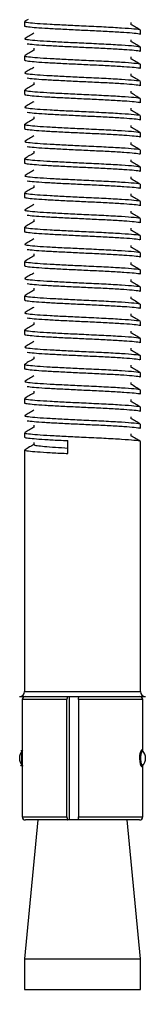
# Model space of a CAD drawing. Header units: millimetres. Extents: x 27 to 146, y -84 to 61.
# Drawn here: x 120.5 to 130.9, y -84.1 to -4.2 of the extents above; entities that cross this region are included whole.
import ezdxf

# ---------------------------------------------------------------- set-up
doc = ezdxf.new("R2010")
doc.units = ezdxf.units.MM

msp = doc.modelspace()

# ---------------------------------------------------------------- linework, layer by layer
at = {"color": 7, "linetype": 'Continuous', "lineweight": 25}
for p, q in [((120.929, -4.347), (120.929, -4.7)), ((121.209, -4.175), (120.947, -4.327)), ((130.454, -5.405), (130.454, -5.052)), ((120.929, -7.169), (120.929, -7.522)), ((130.454, -6.816), (130.454, -6.463)), ((130.454, -8.227), (130.454, -7.874)), ((130.454, -9.638), (130.454, -9.286)), ((120.929, -9.992), (120.929, -10.345)), ((130.454, -11.05), (130.454, -10.697)), ((130.454, -12.461), (130.454, -12.108)), ((120.929, -12.814), (120.929, -13.167)), ((130.454, -13.872), (130.454, -13.519)), ((130.454, -15.283), (130.454, -14.93)), ((120.929, -15.636), (120.929, -15.989)), ((130.454, -16.694), (130.454, -16.341)), ((130.454, -18.105), (130.454, -17.752)), ((120.929, -18.458), (120.929, -18.811)), ((130.454, -19.516), (130.454, -19.163)), ((130.454, -20.927), (130.454, -20.574)), ((120.929, -21.28), (120.929, -21.633)), ((130.454, -22.338), (130.454, -21.986)), ((130.454, -23.75), (130.454, -23.397)), ((120.929, -24.103), (120.929, -24.456)), ((130.454, -25.161), (130.454, -24.808)), ((130.454, -26.572), (130.454, -26.219)), ((120.929, -26.925), (120.929, -27.278)), ((130.454, -27.983), (130.454, -27.63)), ((130.454, -29.394), (130.454, -29.041)), ((120.929, -29.747), (120.929, -30.1)), ((130.454, -30.805), (130.454, -30.452)), ((130.454, -32.216), (130.454, -31.863)), ((120.929, -32.569), (120.929, -32.922)), ((130.454, -33.627), (130.454, -33.274)), ((130.454, -35.038), (130.454, -34.686)), ((120.929, -35.392), (120.929, -35.745)), ((130.454, -36.45), (130.454, -36.097)), ((130.454, -37.861), (130.454, -37.508)), ((120.929, -38.214), (120.929, -38.567)), ((124.492, -39.92), (124.492, -38.861)), ((130.454, -59.504), (130.454, -38.919)), ((120.929, -39.625), (120.929, -59.504)), ((120.929, -59.504), (130.454, -59.504)), ((120.502, -59.93), (130.88, -59.93)), ((120.738, -60.184), (120.738, -69.836)), ((124.414, -60.184), (120.738, -60.184)), ((124.414, -69.836), (124.414, -60.184)), ((124.61, -70.09), (124.61, -59.93)), ((125.366, -60.184), (125.366, -69.836)), ((130.644, -60.184), (125.366, -60.184)), ((130.644, -64.393), (130.644, -60.184)), ((120.738, -65.019), (120.738, -65.072)), ((130.644, -69.836), (130.644, -65.628)), ((120.738, -69.836), (124.414, -69.836)), ((122.008, -70.09), (120.929, -81.52)), ((130.39, -70.09), (120.992, -70.09)), ((125.366, -69.836), (130.644, -69.836)), ((130.454, -81.52), (129.374, -70.09)), ((120.929, -81.52), (120.929, -84.06)), ((120.929, -81.52), (130.454, -81.52)), ((130.454, -84.06), (130.454, -81.52)), ((120.929, -84.06), (130.454, -84.06))]:
    msp.add_line(p, q, dxfattribs=at)
at = {"color": 7, "linetype": 'Continuous', "lineweight": 25, "flags": 128}
msp.add_lwpolyline([(130.627, -65.653), (130.6, -65.726), (130.569, -65.727), (130.519, -65.652), (130.467, -65.498), (130.427, -65.282), (130.41, -65.047), (130.418, -64.822), (130.445, -64.62), (130.487, -64.452), (130.536, -64.335), (130.585, -64.288), (130.585, -64.288)], dxfattribs=at)
at = {"color": 7, "linetype": 'Continuous', "lineweight": 25}
for centre, radius, start, end in [((120.502, -59.504), 0.426, 270, 0), ((130.88, -59.504), 0.426, 180, 270), ((120.992, -60.184), 0.254, 90, 180), ((130.39, -60.184), 0.254, 0, 90), ((121.424, -65.01), 0.923, 137.40984, 222.79489), ((129.958, -65.01), 0.923, 317.24589, 42.46455), ((120.992, -69.836), 0.254, 180, 270), ((130.39, -69.836), 0.254, 270, 0)]:
    msp.add_arc(centre, radius, start, end, dxfattribs=at)
for points, knots in [([(120.943, -4.7), (120.938, -4.702), (120.878, -4.725), (121.108, -4.765), (121.648, -4.83), (122.558, -4.895), (123.73, -4.956), (125.087, -5.025), (126.531, -5.091), (127.933, -5.159), (129.151, -5.233), (130.01, -5.299), (130.447, -5.36), (130.408, -5.394), (130.396, -5.405)], [0, 0, 0, 0, 0.007262, 0.095087, 0.184819, 0.274277, 0.36642, 0.460664, 0.553509, 0.653075, 0.753858, 0.85248, 0.95327, 1, 1, 1, 1]), ([(120.967, -4.347), (120.955, -4.352), (120.89, -4.38), (121.206, -4.427), (121.908, -4.5), (123.001, -4.566), (124.33, -4.634), (125.872, -4.71), (127.494, -4.782), (128.974, -4.868), (129.998, -4.944), (130.485, -5.009), (130.407, -5.044), (130.389, -5.052)], [0, 0, 0, 0, 0.021222, 0.1172961, 0.2155405, 0.3120953, 0.4092761, 0.5073324, 0.6205312, 0.7360899, 0.8492858, 0.9647198, 1, 1, 1, 1]), ([(130.435, -5.033), (130.307, -4.959), (130.052, -4.811), (129.797, -4.663), (129.669, -4.589)], [0, 0, 0, 0, 0.499961, 1, 1, 1, 1]), ([(129.69, -4.601), (129.69, -4.575), (129.69, -4.52), (129.69, -4.465), (129.69, -4.436)], [0, 0, 0, 0, 0.464864, 1, 1, 1, 1]), ([(121.692, -5.306), (121.572, -5.376), (121.323, -5.521), (121.075, -5.665), (120.947, -5.739)], [0, 0, 0, 0, 0.485987, 1, 1, 1, 1]), ([(121.003, -5.738), (120.971, -5.75), (120.876, -5.785), (121.197, -5.839), (121.911, -5.911), (123, -5.977), (124.33, -6.046), (125.872, -6.121), (127.494, -6.193), (128.974, -6.279), (129.998, -6.355), (130.485, -6.421), (130.407, -6.455), (130.389, -6.463)], [0, 0, 0, 0, 0.048276, 0.141695, 0.237223, 0.331109, 0.425604, 0.52095, 0.63102, 0.743385, 0.853452, 0.965695, 1, 1, 1, 1]), ([(121.139, -6.177), (121.306, -6.198), (121.639, -6.241), (122.561, -6.306), (123.729, -6.367), (125.087, -6.436), (126.531, -6.502), (127.933, -6.57), (129.151, -6.644), (130.01, -6.71), (130.447, -6.771), (130.408, -6.805), (130.396, -6.816)], [0, 0, 0, 0, 0.09916, 0.19802, 0.299844, 0.403991, 0.506592, 0.61662, 0.727994, 0.836978, 0.94836, 1, 1, 1, 1]), ([(130.435, -6.444), (130.307, -6.37), (130.052, -6.222), (129.797, -6.074), (129.669, -6)], [0, 0, 0, 0, 0.499947, 1, 1, 1, 1]), ([(129.69, -6.012), (129.69, -5.986), (129.69, -5.931), (129.69, -5.877), (129.69, -5.847)], [0, 0, 0, 0, 0.464823, 1, 1, 1, 1]), ([(120.967, -7.169), (120.955, -7.174), (120.89, -7.202), (121.206, -7.25), (121.908, -7.322), (123.001, -7.388), (124.33, -7.457), (125.872, -7.532), (127.494, -7.604), (128.974, -7.69), (129.998, -7.766), (130.485, -7.832), (130.407, -7.866), (130.389, -7.874)], [0, 0, 0, 0, 0.021222, 0.1172961, 0.2155405, 0.3120953, 0.4092761, 0.5073324, 0.6205312, 0.7360899, 0.8492858, 0.9647198, 1, 1, 1, 1]), ([(121.692, -6.718), (121.572, -6.788), (121.323, -6.932), (121.075, -7.076), (120.947, -7.15)], [0, 0, 0, 0, 0.486002, 1, 1, 1, 1]), ([(121.692, -6.553), (121.692, -6.582), (121.692, -6.641), (121.692, -6.7), (121.692, -6.729)], [0, 0, 0, 0, 0.5004658, 1, 1, 1, 1]), ([(120.943, -7.522), (120.938, -7.524), (120.878, -7.547), (121.108, -7.587), (121.648, -7.652), (122.558, -7.717), (123.73, -7.778), (125.087, -7.847), (126.531, -7.913), (127.933, -7.981), (129.151, -8.055), (130.01, -8.121), (130.447, -8.182), (130.408, -8.216), (130.396, -8.227)], [0, 0, 0, 0, 0.007262, 0.095087, 0.184819, 0.274277, 0.36642, 0.460664, 0.553509, 0.653075, 0.753858, 0.85248, 0.95327, 1, 1, 1, 1]), ([(130.435, -7.855), (130.307, -7.781), (130.052, -7.633), (129.797, -7.485), (129.669, -7.411)], [0, 0, 0, 0, 0.4999317, 1, 1, 1, 1]), ([(129.69, -7.423), (129.69, -7.398), (129.69, -7.343), (129.69, -7.288), (129.69, -7.258)], [0, 0, 0, 0, 0.464781, 1, 1, 1, 1]), ([(121.003, -8.56), (120.971, -8.572), (120.876, -8.607), (121.197, -8.661), (121.911, -8.733), (123, -8.799), (124.33, -8.868), (125.873, -8.943), (127.493, -9.016), (128.978, -9.101), (129.984, -9.177), (130.467, -9.236), (130.42, -9.264), (130.417, -9.266)], [0, 0, 0, 0, 0.049622, 0.145649, 0.243845, 0.340353, 0.437486, 0.535494, 0.648637, 0.764139, 0.877279, 0.992657, 1, 1, 1, 1]), ([(121.692, -8.129), (121.572, -8.199), (121.323, -8.343), (121.075, -8.487), (120.947, -8.561)], [0, 0, 0, 0, 0.486017, 1, 1, 1, 1]), ([(129.69, -8.834), (129.69, -8.809), (129.69, -8.754), (129.69, -8.699), (129.69, -8.669)], [0, 0, 0, 0, 0.464739, 1, 1, 1, 1]), ([(121.692, -9.54), (121.572, -9.61), (121.323, -9.754), (121.075, -9.898), (120.947, -9.972)], [0, 0, 0, 0, 0.486032, 1, 1, 1, 1]), ([(121.139, -8.999), (121.306, -9.02), (121.639, -9.063), (122.561, -9.128), (123.729, -9.19), (125.087, -9.259), (126.531, -9.324), (127.933, -9.392), (129.151, -9.466), (130.01, -9.532), (130.447, -9.593), (130.408, -9.628), (130.396, -9.638)], [0, 0, 0, 0, 0.09916, 0.19802, 0.299844, 0.403991, 0.506592, 0.61662, 0.727994, 0.836978, 0.94836, 1, 1, 1, 1]), ([(121.692, -9.375), (121.692, -9.404), (121.692, -9.463), (121.692, -9.522), (121.692, -9.551)], [0, 0, 0, 0, 0.500543, 1, 1, 1, 1]), ([(130.435, -9.266), (130.307, -9.192), (130.052, -9.044), (129.797, -8.896), (129.669, -8.822)], [0, 0, 0, 0, 0.499917, 1, 1, 1, 1]), ([(120.943, -10.345), (120.938, -10.346), (120.878, -10.369), (121.108, -10.409), (121.648, -10.474), (122.558, -10.539), (123.73, -10.601), (125.087, -10.67), (126.531, -10.736), (127.933, -10.804), (129.151, -10.877), (130.01, -10.943), (130.447, -11.004), (130.408, -11.039), (130.396, -11.05)], [0, 0, 0, 0, 0.007262, 0.095087, 0.184819, 0.274277, 0.36642, 0.460664, 0.553509, 0.653075, 0.753858, 0.85248, 0.95327, 1, 1, 1, 1]), ([(120.967, -9.992), (120.955, -9.997), (120.89, -10.025), (121.206, -10.072), (121.908, -10.144), (123.001, -10.21), (124.33, -10.279), (125.872, -10.354), (127.494, -10.427), (128.974, -10.512), (129.998, -10.588), (130.485, -10.654), (130.407, -10.689), (130.389, -10.697)], [0, 0, 0, 0, 0.021222, 0.117296, 0.21554, 0.312095, 0.409276, 0.507332, 0.620531, 0.73609, 0.849286, 0.96472, 1, 1, 1, 1]), ([(130.435, -10.677), (130.307, -10.603), (130.052, -10.455), (129.797, -10.307), (129.669, -10.233)], [0, 0, 0, 0, 0.499902, 1, 1, 1, 1]), ([(129.69, -10.245), (129.69, -10.22), (129.69, -10.165), (129.69, -10.11), (129.69, -10.08)], [0, 0, 0, 0, 0.464698, 1, 1, 1, 1]), ([(121.692, -10.951), (121.572, -11.021), (121.323, -11.165), (121.075, -11.309), (120.947, -11.383)], [0, 0, 0, 0, 0.486048, 1, 1, 1, 1]), ([(121.003, -11.382), (120.971, -11.394), (120.876, -11.429), (121.197, -11.483), (121.911, -11.555), (123, -11.622), (124.33, -11.69), (125.873, -11.765), (127.493, -11.838), (128.978, -11.923), (129.984, -11.999), (130.467, -12.058), (130.42, -12.087), (130.417, -12.088)], [0, 0, 0, 0, 0.04962, 0.145647, 0.243843, 0.340351, 0.437484, 0.535493, 0.648636, 0.764138, 0.877279, 0.992656, 1, 1, 1, 1]), ([(121.139, -11.821), (121.306, -11.842), (121.639, -11.885), (122.561, -11.95), (123.729, -12.012), (125.087, -12.081), (126.531, -12.147), (127.933, -12.215), (129.151, -12.288), (130.01, -12.355), (130.447, -12.416), (130.408, -12.45), (130.396, -12.461)], [0, 0, 0, 0, 0.09916, 0.19802, 0.299844, 0.403991, 0.506592, 0.61662, 0.727994, 0.836978, 0.94836, 1, 1, 1, 1]), ([(130.435, -12.089), (130.307, -12.015), (130.052, -11.867), (129.797, -11.718), (129.669, -11.644)], [0, 0, 0, 0, 0.4998874, 1, 1, 1, 1]), ([(129.69, -11.656), (129.69, -11.631), (129.69, -11.576), (129.69, -11.521), (129.69, -11.492)], [0, 0, 0, 0, 0.464656, 1, 1, 1, 1]), ([(121.692, -12.362), (121.572, -12.432), (121.323, -12.576), (121.075, -12.72), (120.947, -12.794)], [0, 0, 0, 0, 0.486063, 1, 1, 1, 1]), ([(121.692, -12.197), (121.692, -12.227), (121.692, -12.285), (121.692, -12.344), (121.692, -12.373)], [0, 0, 0, 0, 0.500621, 1, 1, 1, 1]), ([(120.943, -13.167), (120.938, -13.169), (120.878, -13.191), (121.108, -13.231), (121.648, -13.297), (122.558, -13.362), (123.73, -13.423), (125.087, -13.492), (126.531, -13.558), (127.933, -13.626), (129.151, -13.699), (130.01, -13.766), (130.447, -13.827), (130.408, -13.861), (130.396, -13.872)], [0, 0, 0, 0, 0.007262, 0.095087, 0.184819, 0.274277, 0.36642, 0.460664, 0.553509, 0.653075, 0.753858, 0.85248, 0.95327, 1, 1, 1, 1]), ([(120.967, -12.814), (120.955, -12.819), (120.89, -12.847), (121.206, -12.894), (121.908, -12.966), (123.001, -13.033), (124.33, -13.101), (125.872, -13.176), (127.494, -13.249), (128.974, -13.334), (129.998, -13.41), (130.485, -13.476), (130.407, -13.511), (130.389, -13.519)], [0, 0, 0, 0, 0.021222, 0.117296, 0.21554, 0.312095, 0.409276, 0.507332, 0.620531, 0.73609, 0.849286, 0.96472, 1, 1, 1, 1]), ([(130.435, -13.5), (130.307, -13.426), (130.052, -13.278), (129.797, -13.13), (129.669, -13.055)], [0, 0, 0, 0, 0.499873, 1, 1, 1, 1]), ([(129.69, -13.068), (129.69, -13.042), (129.69, -12.987), (129.69, -12.932), (129.69, -12.903)], [0, 0, 0, 0, 0.464614, 1, 1, 1, 1]), ([(121.003, -14.205), (120.971, -14.217), (120.876, -14.252), (121.197, -14.305), (121.911, -14.378), (123, -14.444), (124.33, -14.512), (125.873, -14.588), (127.493, -14.66), (128.978, -14.745), (129.984, -14.821), (130.467, -14.881), (130.42, -14.909), (130.417, -14.911)], [0, 0, 0, 0, 0.049618, 0.145645, 0.243842, 0.340349, 0.437483, 0.535491, 0.648635, 0.764137, 0.877278, 0.992655, 1, 1, 1, 1]), ([(121.692, -13.773), (121.572, -13.843), (121.323, -13.987), (121.075, -14.131), (120.947, -14.205)], [0, 0, 0, 0, 0.486078, 1, 1, 1, 1]), ([(129.69, -14.479), (129.69, -14.453), (129.69, -14.398), (129.69, -14.343), (129.69, -14.314)], [0, 0, 0, 0, 0.464573, 1, 1, 1, 1]), ([(121.139, -14.643), (121.306, -14.665), (121.639, -14.707), (122.561, -14.773), (123.729, -14.834), (125.087, -14.903), (126.531, -14.969), (127.933, -15.037), (129.151, -15.111), (130.01, -15.177), (130.447, -15.238), (130.408, -15.272), (130.396, -15.283)], [0, 0, 0, 0, 0.09916, 0.19802, 0.299844, 0.403991, 0.506592, 0.61662, 0.727994, 0.836978, 0.94836, 1, 1, 1, 1]), ([(121.692, -15.019), (121.692, -15.049), (121.692, -15.108), (121.692, -15.166), (121.692, -15.196)], [0, 0, 0, 0, 0.500699, 1, 1, 1, 1]), ([(130.435, -14.911), (130.307, -14.837), (130.052, -14.689), (129.797, -14.541), (129.669, -14.467)], [0, 0, 0, 0, 0.4998579, 1, 1, 1, 1]), ([(120.967, -15.636), (120.955, -15.641), (120.89, -15.669), (121.206, -15.716), (121.908, -15.789), (123.001, -15.855), (124.33, -15.923), (125.872, -15.999), (127.494, -16.071), (128.974, -16.157), (129.998, -16.233), (130.485, -16.298), (130.407, -16.333), (130.389, -16.341)], [0, 0, 0, 0, 0.021222, 0.1172961, 0.2155405, 0.3120953, 0.4092761, 0.5073324, 0.6205312, 0.7360899, 0.8492858, 0.9647198, 1, 1, 1, 1]), ([(121.692, -15.184), (121.572, -15.254), (121.323, -15.398), (121.075, -15.542), (120.947, -15.616)], [0, 0, 0, 0, 0.486093, 1, 1, 1, 1]), ([(130.435, -16.322), (130.307, -16.248), (130.052, -16.1), (129.797, -15.952), (129.669, -15.878)], [0, 0, 0, 0, 0.499843, 1, 1, 1, 1]), ([(129.69, -15.89), (129.69, -15.864), (129.69, -15.809), (129.69, -15.754), (129.69, -15.725)], [0, 0, 0, 0, 0.464531, 1, 1, 1, 1]), ([(120.943, -15.989), (120.938, -15.991), (120.878, -16.014), (121.108, -16.054), (121.648, -16.119), (122.558, -16.184), (123.73, -16.245), (125.087, -16.314), (126.531, -16.38), (127.933, -16.448), (129.151, -16.522), (130.01, -16.588), (130.447, -16.649), (130.408, -16.683), (130.396, -16.694)], [0, 0, 0, 0, 0.007262, 0.095087, 0.184819, 0.274277, 0.36642, 0.460664, 0.553509, 0.653075, 0.753858, 0.85248, 0.95327, 1, 1, 1, 1]), ([(121.692, -16.595), (121.572, -16.665), (121.323, -16.809), (121.075, -16.953), (120.947, -17.027)], [0, 0, 0, 0, 0.486109, 1, 1, 1, 1]), ([(121.003, -17.027), (120.971, -17.039), (120.876, -17.074), (121.197, -17.128), (121.911, -17.2), (123, -17.266), (124.33, -17.334), (125.873, -17.41), (127.493, -17.482), (128.978, -17.568), (129.984, -17.643), (130.467, -17.703), (130.42, -17.731), (130.417, -17.733)], [0, 0, 0, 0, 0.0496162, 0.1456435, 0.2438401, 0.3403479, 0.4374814, 0.53549, 0.6486337, 0.7641362, 0.8772769, 0.9926547, 1, 1, 1, 1]), ([(121.139, -17.466), (121.306, -17.487), (121.639, -17.53), (122.561, -17.595), (123.729, -17.656), (125.087, -17.725), (126.531, -17.791), (127.933, -17.859), (129.151, -17.933), (130.01, -17.999), (130.447, -18.06), (130.408, -18.094), (130.396, -18.105)], [0, 0, 0, 0, 0.09916, 0.19802, 0.299844, 0.403991, 0.506592, 0.61662, 0.727994, 0.836978, 0.94836, 1, 1, 1, 1]), ([(130.435, -17.733), (130.307, -17.659), (130.052, -17.511), (129.797, -17.363), (129.669, -17.289)], [0, 0, 0, 0, 0.4998284, 1, 1, 1, 1]), ([(129.69, -17.301), (129.69, -17.275), (129.69, -17.22), (129.69, -17.165), (129.69, -17.136)], [0, 0, 0, 0, 0.46449, 1, 1, 1, 1]), ([(121.692, -18.006), (121.572, -18.077), (121.323, -18.221), (121.075, -18.365), (120.947, -18.439)], [0, 0, 0, 0, 0.486124, 1, 1, 1, 1]), ([(121.692, -17.842), (121.692, -17.871), (121.692, -17.93), (121.692, -17.989), (121.692, -18.018)], [0, 0, 0, 0, 0.500776, 1, 1, 1, 1]), ([(120.943, -18.811), (120.938, -18.813), (120.878, -18.836), (121.108, -18.876), (121.648, -18.941), (122.558, -19.006), (123.73, -19.067), (125.087, -19.136), (126.531, -19.202), (127.933, -19.27), (129.151, -19.344), (130.01, -19.41), (130.447, -19.471), (130.408, -19.505), (130.396, -19.516)], [0, 0, 0, 0, 0.007262, 0.095087, 0.184819, 0.274277, 0.36642, 0.460664, 0.553509, 0.653075, 0.753858, 0.85248, 0.95327, 1, 1, 1, 1]), ([(120.967, -18.458), (120.955, -18.463), (120.89, -18.491), (121.206, -18.539), (121.908, -18.611), (123.001, -18.677), (124.33, -18.746), (125.872, -18.821), (127.494, -18.893), (128.974, -18.979), (129.998, -19.055), (130.485, -19.121), (130.407, -19.155), (130.389, -19.163)], [0, 0, 0, 0, 0.021222, 0.117296, 0.21554, 0.312095, 0.409276, 0.507332, 0.620531, 0.73609, 0.849286, 0.96472, 1, 1, 1, 1]), ([(130.435, -19.144), (130.307, -19.07), (130.052, -18.922), (129.797, -18.774), (129.669, -18.7)], [0, 0, 0, 0, 0.499814, 1, 1, 1, 1]), ([(129.69, -18.712), (129.69, -18.686), (129.69, -18.632), (129.69, -18.577), (129.69, -18.547)], [0, 0, 0, 0, 0.464448, 1, 1, 1, 1]), ([(121.003, -19.849), (120.971, -19.861), (120.876, -19.896), (121.197, -19.95), (121.911, -20.022), (123, -20.088), (124.33, -20.157), (125.873, -20.232), (127.493, -20.304), (128.978, -20.39), (129.984, -20.466), (130.467, -20.525), (130.42, -20.553), (130.417, -20.555)], [0, 0, 0, 0, 0.049614, 0.145642, 0.243838, 0.340346, 0.43748, 0.535489, 0.648633, 0.764135, 0.877276, 0.992654, 1, 1, 1, 1]), ([(121.692, -19.418), (121.572, -19.488), (121.323, -19.632), (121.075, -19.776), (120.947, -19.85)], [0, 0, 0, 0, 0.486139, 1, 1, 1, 1]), ([(129.69, -20.123), (129.69, -20.098), (129.69, -20.043), (129.69, -19.988), (129.69, -19.958)], [0, 0, 0, 0, 0.464407, 1, 1, 1, 1]), ([(121.139, -20.288), (121.306, -20.309), (121.639, -20.352), (122.561, -20.417), (123.729, -20.478), (125.087, -20.547), (126.531, -20.613), (127.933, -20.681), (129.151, -20.755), (130.01, -20.821), (130.447, -20.882), (130.408, -20.916), (130.396, -20.927)], [0, 0, 0, 0, 0.09916, 0.19802, 0.299844, 0.403991, 0.506592, 0.61662, 0.727994, 0.836978, 0.94836, 1, 1, 1, 1]), ([(121.692, -20.664), (121.692, -20.693), (121.692, -20.752), (121.692, -20.811), (121.692, -20.84)], [0, 0, 0, 0, 0.500853, 1, 1, 1, 1]), ([(130.435, -20.555), (130.307, -20.481), (130.052, -20.333), (129.797, -20.185), (129.669, -20.111)], [0, 0, 0, 0, 0.4997989, 1, 1, 1, 1]), ([(120.967, -21.28), (120.955, -21.286), (120.89, -21.314), (121.206, -21.361), (121.908, -21.433), (123.001, -21.499), (124.33, -21.568), (125.872, -21.643), (127.494, -21.716), (128.974, -21.801), (129.998, -21.877), (130.485, -21.943), (130.407, -21.977), (130.389, -21.986)], [0, 0, 0, 0, 0.021222, 0.1172961, 0.2155405, 0.3120953, 0.4092761, 0.5073324, 0.6205312, 0.7360899, 0.8492858, 0.9647198, 1, 1, 1, 1]), ([(121.692, -20.829), (121.572, -20.899), (121.323, -21.043), (121.075, -21.187), (120.947, -21.261)], [0, 0, 0, 0, 0.486154, 1, 1, 1, 1]), ([(130.435, -21.966), (130.307, -21.892), (130.052, -21.744), (129.797, -21.596), (129.669, -21.522)], [0, 0, 0, 0, 0.499784, 1, 1, 1, 1]), ([(129.69, -21.534), (129.69, -21.509), (129.69, -21.454), (129.69, -21.399), (129.69, -21.369)], [0, 0, 0, 0, 0.464365, 1, 1, 1, 1]), ([(120.943, -21.633), (120.938, -21.635), (120.878, -21.658), (121.108, -21.698), (121.648, -21.763), (122.558, -21.828), (123.73, -21.89), (125.087, -21.959), (126.531, -22.024), (127.933, -22.092), (129.151, -22.166), (130.01, -22.232), (130.447, -22.293), (130.408, -22.328), (130.396, -22.338)], [0, 0, 0, 0, 0.007262, 0.095087, 0.184819, 0.274277, 0.36642, 0.460664, 0.553509, 0.653075, 0.753858, 0.85248, 0.95327, 1, 1, 1, 1]), ([(121.692, -22.24), (121.572, -22.31), (121.323, -22.454), (121.075, -22.598), (120.947, -22.672)], [0, 0, 0, 0, 0.48617, 1, 1, 1, 1]), ([(121.003, -22.671), (120.971, -22.683), (120.876, -22.718), (121.197, -22.772), (121.911, -22.844), (123, -22.911), (124.33, -22.979), (125.873, -23.054), (127.493, -23.127), (128.978, -23.212), (129.984, -23.288), (130.467, -23.347), (130.42, -23.376), (130.417, -23.377)], [0, 0, 0, 0, 0.0496124, 0.1456399, 0.2438368, 0.3403448, 0.4374786, 0.5354875, 0.6486314, 0.7641342, 0.8772753, 0.9926534, 1, 1, 1, 1]), ([(121.139, -23.11), (121.306, -23.131), (121.639, -23.174), (122.561, -23.239), (123.729, -23.301), (125.087, -23.37), (126.531, -23.436), (127.933, -23.504), (129.151, -23.577), (130.01, -23.643), (130.447, -23.704), (130.408, -23.739), (130.396, -23.75)], [0, 0, 0, 0, 0.09916, 0.19802, 0.299844, 0.403991, 0.506592, 0.61662, 0.727994, 0.836978, 0.94836, 1, 1, 1, 1]), ([(130.435, -23.377), (130.307, -23.303), (130.052, -23.155), (129.797, -23.007), (129.669, -22.933)], [0, 0, 0, 0, 0.499769, 1, 1, 1, 1]), ([(129.69, -22.945), (129.69, -22.92), (129.69, -22.865), (129.69, -22.81), (129.69, -22.78)], [0, 0, 0, 0, 0.4643235, 1, 1, 1, 1]), ([(121.692, -23.651), (121.572, -23.721), (121.323, -23.865), (121.075, -24.009), (120.947, -24.083)], [0, 0, 0, 0, 0.486185, 1, 1, 1, 1]), ([(121.692, -23.486), (121.692, -23.515), (121.692, -23.574), (121.692, -23.633), (121.692, -23.662)], [0, 0, 0, 0, 0.500931, 1, 1, 1, 1]), ([(120.943, -24.456), (120.938, -24.457), (120.878, -24.48), (121.108, -24.52), (121.648, -24.585), (122.558, -24.65), (123.73, -24.712), (125.087, -24.781), (126.531, -24.847), (127.933, -24.915), (129.151, -24.988), (130.01, -25.055), (130.447, -25.116), (130.408, -25.15), (130.396, -25.161)], [0, 0, 0, 0, 0.007262, 0.095087, 0.184819, 0.274277, 0.36642, 0.460664, 0.553509, 0.653075, 0.753858, 0.85248, 0.95327, 1, 1, 1, 1]), ([(120.967, -24.103), (120.955, -24.108), (120.89, -24.136), (121.206, -24.183), (121.908, -24.255), (123.001, -24.322), (124.33, -24.39), (125.872, -24.465), (127.494, -24.538), (128.974, -24.623), (129.998, -24.699), (130.485, -24.765), (130.407, -24.8), (130.389, -24.808)], [0, 0, 0, 0, 0.021222, 0.117296, 0.21554, 0.312095, 0.409276, 0.507332, 0.620531, 0.73609, 0.849286, 0.96472, 1, 1, 1, 1]), ([(130.435, -24.789), (130.307, -24.715), (130.052, -24.567), (129.797, -24.418), (129.669, -24.344)], [0, 0, 0, 0, 0.499755, 1, 1, 1, 1]), ([(129.69, -24.356), (129.69, -24.331), (129.69, -24.276), (129.69, -24.221), (129.69, -24.192)], [0, 0, 0, 0, 0.464282, 1, 1, 1, 1]), ([(121.003, -25.494), (120.971, -25.505), (120.876, -25.54), (121.197, -25.594), (121.911, -25.666), (123, -25.733), (124.33, -25.801), (125.872, -25.876), (127.494, -25.949), (128.974, -26.034), (129.998, -26.11), (130.485, -26.176), (130.407, -26.211), (130.389, -26.219)], [0, 0, 0, 0, 0.048263, 0.141683, 0.237213, 0.3311, 0.425596, 0.520944, 0.631015, 0.743381, 0.85345, 0.965694, 1, 1, 1, 1]), ([(121.692, -25.062), (121.572, -25.132), (121.323, -25.276), (121.075, -25.42), (120.947, -25.494)], [0, 0, 0, 0, 0.4862, 1, 1, 1, 1]), ([(121.139, -25.932), (121.306, -25.954), (121.639, -25.996), (122.561, -26.062), (123.729, -26.123), (125.087, -26.192), (126.531, -26.258), (127.933, -26.326), (129.151, -26.399), (130.01, -26.466), (130.447, -26.527), (130.408, -26.561), (130.396, -26.572)], [0, 0, 0, 0, 0.09916, 0.19802, 0.299844, 0.403991, 0.506592, 0.61662, 0.727994, 0.836978, 0.94836, 1, 1, 1, 1]), ([(121.692, -26.308), (121.692, -26.338), (121.692, -26.396), (121.692, -26.455), (121.692, -26.485)], [0, 0, 0, 0, 0.501008, 1, 1, 1, 1]), ([(130.435, -26.2), (130.307, -26.126), (130.052, -25.978), (129.797, -25.83), (129.669, -25.755)], [0, 0, 0, 0, 0.49974, 1, 1, 1, 1]), ([(129.69, -25.768), (129.69, -25.742), (129.69, -25.687), (129.69, -25.632), (129.69, -25.603)], [0, 0, 0, 0, 0.46424, 1, 1, 1, 1]), ([(120.967, -26.925), (120.955, -26.93), (120.89, -26.958), (121.206, -27.005), (121.908, -27.078), (123.001, -27.144), (124.33, -27.212), (125.872, -27.288), (127.494, -27.36), (128.974, -27.445), (129.998, -27.521), (130.485, -27.587), (130.407, -27.622), (130.389, -27.63)], [0, 0, 0, 0, 0.021222, 0.1172961, 0.2155405, 0.3120953, 0.4092761, 0.5073324, 0.6205312, 0.7360899, 0.8492858, 0.9647198, 1, 1, 1, 1]), ([(121.692, -26.473), (121.572, -26.543), (121.323, -26.687), (121.075, -26.831), (120.947, -26.905)], [0, 0, 0, 0, 0.486215, 1, 1, 1, 1]), ([(129.69, -27.179), (129.69, -27.153), (129.69, -27.098), (129.69, -27.043), (129.69, -27.014)], [0, 0, 0, 0, 0.464199, 1, 1, 1, 1]), ([(120.943, -27.278), (120.938, -27.28), (120.878, -27.302), (121.108, -27.343), (121.648, -27.408), (122.558, -27.473), (123.73, -27.534), (125.087, -27.603), (126.531, -27.669), (127.933, -27.737), (129.151, -27.811), (130.01, -27.877), (130.447, -27.938), (130.408, -27.972), (130.396, -27.983)], [0, 0, 0, 0, 0.007262, 0.095087, 0.184819, 0.274277, 0.36642, 0.460664, 0.553509, 0.653075, 0.753858, 0.85248, 0.95327, 1, 1, 1, 1]), ([(121.692, -27.884), (121.572, -27.954), (121.323, -28.098), (121.075, -28.242), (120.947, -28.316)], [0, 0, 0, 0, 0.486231, 1, 1, 1, 1]), ([(130.435, -27.611), (130.307, -27.537), (130.052, -27.389), (129.797, -27.241), (129.669, -27.167)], [0, 0, 0, 0, 0.499725, 1, 1, 1, 1]), ([(121.003, -28.316), (120.971, -28.328), (120.876, -28.363), (121.197, -28.416), (121.911, -28.489), (123, -28.555), (124.33, -28.623), (125.873, -28.699), (127.493, -28.771), (128.978, -28.857), (129.984, -28.932), (130.467, -28.992), (130.42, -29.02), (130.417, -29.022)], [0, 0, 0, 0, 0.049608, 0.145636, 0.243833, 0.340342, 0.437476, 0.535485, 0.648629, 0.764132, 0.877274, 0.992652, 1, 1, 1, 1]), ([(121.139, -28.754), (121.306, -28.776), (121.639, -28.819), (122.561, -28.884), (123.729, -28.945), (125.087, -29.014), (126.531, -29.08), (127.933, -29.148), (129.151, -29.222), (130.01, -29.288), (130.447, -29.349), (130.408, -29.383), (130.396, -29.394)], [0, 0, 0, 0, 0.09916, 0.19802, 0.299844, 0.403991, 0.506592, 0.61662, 0.727994, 0.836978, 0.94836, 1, 1, 1, 1]), ([(130.435, -29.022), (130.307, -28.948), (130.052, -28.8), (129.797, -28.652), (129.669, -28.578)], [0, 0, 0, 0, 0.49971, 1, 1, 1, 1]), ([(129.69, -28.59), (129.69, -28.564), (129.69, -28.509), (129.69, -28.454), (129.69, -28.425)], [0, 0, 0, 0, 0.464157, 1, 1, 1, 1]), ([(121.692, -29.295), (121.572, -29.365), (121.323, -29.51), (121.075, -29.653), (120.947, -29.727)], [0, 0, 0, 0, 0.486246, 1, 1, 1, 1]), ([(121.692, -29.13), (121.692, -29.16), (121.692, -29.219), (121.692, -29.277), (121.692, -29.307)], [0, 0, 0, 0, 0.5010856, 1, 1, 1, 1]), ([(120.943, -30.1), (120.938, -30.102), (120.878, -30.125), (121.108, -30.165), (121.648, -30.23), (122.558, -30.295), (123.73, -30.356), (125.087, -30.425), (126.531, -30.491), (127.933, -30.559), (129.151, -30.633), (130.01, -30.699), (130.447, -30.76), (130.408, -30.794), (130.396, -30.805)], [0, 0, 0, 0, 0.007262, 0.095087, 0.184819, 0.274277, 0.36642, 0.460664, 0.553509, 0.653075, 0.753858, 0.85248, 0.95327, 1, 1, 1, 1]), ([(120.967, -29.747), (120.955, -29.752), (120.89, -29.78), (121.206, -29.827), (121.908, -29.9), (123.001, -29.966), (124.33, -30.034), (125.872, -30.11), (127.494, -30.182), (128.974, -30.268), (129.998, -30.344), (130.485, -30.409), (130.407, -30.444), (130.389, -30.452)], [0, 0, 0, 0, 0.021222, 0.117296, 0.21554, 0.312095, 0.409276, 0.507332, 0.620531, 0.73609, 0.849286, 0.96472, 1, 1, 1, 1]), ([(130.435, -30.433), (130.307, -30.359), (130.052, -30.211), (129.797, -30.063), (129.669, -29.989)], [0, 0, 0, 0, 0.499696, 1, 1, 1, 1]), ([(129.69, -30.001), (129.69, -29.975), (129.69, -29.92), (129.69, -29.865), (129.69, -29.836)], [0, 0, 0, 0, 0.464116, 1, 1, 1, 1]), ([(121.003, -31.138), (120.971, -31.15), (120.876, -31.185), (121.197, -31.239), (121.911, -31.311), (123, -31.377), (124.33, -31.446), (125.872, -31.521), (127.494, -31.593), (128.974, -31.679), (129.998, -31.755), (130.485, -31.821), (130.407, -31.855), (130.389, -31.863)], [0, 0, 0, 0, 0.048259, 0.14168, 0.23721, 0.331098, 0.425594, 0.520942, 0.631013, 0.74338, 0.853449, 0.965694, 1, 1, 1, 1]), ([(121.692, -30.706), (121.572, -30.777), (121.323, -30.921), (121.075, -31.065), (120.947, -31.139)], [0, 0, 0, 0, 0.486261, 1, 1, 1, 1]), ([(121.139, -31.577), (121.306, -31.598), (121.639, -31.641), (122.561, -31.706), (123.729, -31.767), (125.087, -31.836), (126.531, -31.902), (127.933, -31.97), (129.151, -32.044), (130.01, -32.11), (130.447, -32.171), (130.408, -32.205), (130.396, -32.216)], [0, 0, 0, 0, 0.09916, 0.19802, 0.299844, 0.403991, 0.506592, 0.61662, 0.727994, 0.836978, 0.94836, 1, 1, 1, 1]), ([(121.692, -31.953), (121.692, -31.982), (121.692, -32.041), (121.692, -32.1), (121.692, -32.129)], [0, 0, 0, 0, 0.501163, 1, 1, 1, 1]), ([(130.435, -31.844), (130.307, -31.77), (130.052, -31.622), (129.797, -31.474), (129.669, -31.4)], [0, 0, 0, 0, 0.499681, 1, 1, 1, 1]), ([(129.69, -31.412), (129.69, -31.387), (129.69, -31.332), (129.69, -31.277), (129.69, -31.247)], [0, 0, 0, 0, 0.464074, 1, 1, 1, 1]), ([(120.967, -32.569), (120.955, -32.574), (120.89, -32.602), (121.206, -32.65), (121.908, -32.722), (123.001, -32.788), (124.33, -32.857), (125.872, -32.932), (127.494, -33.004), (128.974, -33.09), (129.998, -33.166), (130.485, -33.232), (130.407, -33.266), (130.389, -33.274)], [0, 0, 0, 0, 0.021222, 0.117296, 0.21554, 0.312095, 0.409276, 0.507332, 0.620531, 0.73609, 0.849286, 0.96472, 1, 1, 1, 1]), ([(121.692, -32.118), (121.572, -32.188), (121.323, -32.332), (121.075, -32.476), (120.947, -32.55)], [0, 0, 0, 0, 0.4862762, 1, 1, 1, 1]), ([(129.69, -32.823), (129.69, -32.798), (129.69, -32.743), (129.69, -32.688), (129.69, -32.658)], [0, 0, 0, 0, 0.464033, 1, 1, 1, 1]), ([(120.943, -32.922), (120.938, -32.924), (120.878, -32.947), (121.108, -32.987), (121.648, -33.052), (122.558, -33.117), (123.73, -33.178), (125.087, -33.247), (126.531, -33.313), (127.933, -33.381), (129.151, -33.455), (130.01, -33.521), (130.447, -33.582), (130.408, -33.616), (130.396, -33.627)], [0, 0, 0, 0, 0.0072618, 0.095087, 0.1848186, 0.2742775, 0.3664196, 0.4606638, 0.5535086, 0.6530746, 0.7538582, 0.8524796, 0.9532703, 1, 1, 1, 1]), ([(121.692, -33.529), (121.572, -33.599), (121.323, -33.743), (121.075, -33.887), (120.947, -33.961)], [0, 0, 0, 0, 0.486291, 1, 1, 1, 1]), ([(130.435, -33.255), (130.307, -33.181), (130.052, -33.033), (129.797, -32.885), (129.669, -32.811)], [0, 0, 0, 0, 0.499666, 1, 1, 1, 1]), ([(121.003, -33.96), (120.971, -33.972), (120.876, -34.007), (121.197, -34.061), (121.911, -34.133), (123, -34.199), (124.33, -34.268), (125.872, -34.343), (127.494, -34.416), (128.974, -34.501), (129.998, -34.577), (130.485, -34.643), (130.407, -34.677), (130.389, -34.686)], [0, 0, 0, 0, 0.048258, 0.141678, 0.237209, 0.331096, 0.425593, 0.520941, 0.631013, 0.74338, 0.853449, 0.965694, 1, 1, 1, 1]), ([(130.435, -34.666), (130.307, -34.592), (130.052, -34.444), (129.797, -34.296), (129.669, -34.222)], [0, 0, 0, 0, 0.499652, 1, 1, 1, 1]), ([(129.69, -34.234), (129.69, -34.209), (129.69, -34.154), (129.69, -34.099), (129.69, -34.069)], [0, 0, 0, 0, 0.463992, 1, 1, 1, 1]), ([(121.692, -34.94), (121.572, -35.01), (121.323, -35.154), (121.075, -35.298), (120.947, -35.372)], [0, 0, 0, 0, 0.486307, 1, 1, 1, 1]), ([(121.139, -34.399), (121.306, -34.42), (121.639, -34.463), (122.561, -34.528), (123.729, -34.59), (125.087, -34.659), (126.531, -34.724), (127.933, -34.792), (129.151, -34.866), (130.01, -34.932), (130.447, -34.993), (130.408, -35.028), (130.396, -35.038)], [0, 0, 0, 0, 0.09916, 0.19802, 0.299844, 0.403991, 0.506592, 0.61662, 0.727994, 0.836978, 0.94836, 1, 1, 1, 1]), ([(121.692, -34.775), (121.692, -34.804), (121.692, -34.863), (121.692, -34.922), (121.692, -34.951)], [0, 0, 0, 0, 0.50124, 1, 1, 1, 1]), ([(120.943, -35.745), (120.938, -35.746), (120.878, -35.769), (121.108, -35.809), (121.648, -35.874), (122.558, -35.939), (123.73, -36.001), (125.087, -36.07), (126.531, -36.136), (127.933, -36.204), (129.151, -36.277), (130.01, -36.343), (130.447, -36.404), (130.408, -36.439), (130.396, -36.45)], [0, 0, 0, 0, 0.0072618, 0.095087, 0.1848186, 0.2742775, 0.3664196, 0.4606638, 0.5535086, 0.6530746, 0.7538582, 0.8524796, 0.9532703, 1, 1, 1, 1]), ([(120.967, -35.392), (120.955, -35.397), (120.89, -35.425), (121.206, -35.472), (121.908, -35.544), (123.001, -35.61), (124.33, -35.679), (125.872, -35.754), (127.494, -35.827), (128.974, -35.912), (129.998, -35.988), (130.485, -36.054), (130.407, -36.089), (130.389, -36.097)], [0, 0, 0, 0, 0.021222, 0.117296, 0.21554, 0.312095, 0.409276, 0.507332, 0.620531, 0.73609, 0.849286, 0.96472, 1, 1, 1, 1]), ([(130.435, -36.077), (130.307, -36.004), (130.052, -35.855), (129.797, -35.707), (129.669, -35.633)], [0, 0, 0, 0, 0.499637, 1, 1, 1, 1]), ([(129.69, -35.645), (129.69, -35.62), (129.69, -35.565), (129.69, -35.51), (129.69, -35.48)], [0, 0, 0, 0, 0.46395, 1, 1, 1, 1]), ([(121.692, -36.351), (121.572, -36.421), (121.323, -36.565), (121.075, -36.709), (120.947, -36.783)], [0, 0, 0, 0, 0.486322, 1, 1, 1, 1]), ([(121.003, -36.782), (120.971, -36.794), (120.876, -36.829), (121.197, -36.883), (121.911, -36.955), (123, -37.022), (124.33, -37.09), (125.873, -37.165), (127.493, -37.238), (128.978, -37.323), (129.984, -37.399), (130.467, -37.458), (130.42, -37.487), (130.417, -37.488)], [0, 0, 0, 0, 0.049603, 0.145631, 0.243828, 0.340337, 0.437472, 0.535481, 0.648626, 0.764129, 0.877271, 0.99265, 1, 1, 1, 1]), ([(121.139, -37.221), (121.306, -37.242), (121.639, -37.285), (122.561, -37.35), (123.729, -37.412), (125.087, -37.481), (126.531, -37.547), (127.933, -37.615), (129.151, -37.688), (130.01, -37.755), (130.447, -37.816), (130.408, -37.85), (130.396, -37.861)], [0, 0, 0, 0, 0.0991605, 0.1980195, 0.2998438, 0.4039911, 0.5065919, 0.6166201, 0.727994, 0.8369783, 0.94836, 1, 1, 1, 1]), ([(130.435, -37.489), (130.307, -37.415), (130.052, -37.267), (129.797, -37.118), (129.669, -37.044)], [0, 0, 0, 0, 0.4996222, 1, 1, 1, 1]), ([(129.69, -37.056), (129.69, -37.031), (129.69, -36.976), (129.69, -36.921), (129.69, -36.892)], [0, 0, 0, 0, 0.463909, 1, 1, 1, 1]), ([(120.967, -38.214), (120.955, -38.219), (120.89, -38.247), (121.206, -38.294), (121.908, -38.366), (123.001, -38.433), (124.33, -38.501), (125.872, -38.576), (127.494, -38.649), (128.974, -38.734), (129.998, -38.81), (130.485, -38.876), (130.407, -38.911), (130.389, -38.919)], [0, 0, 0, 0, 0.021222, 0.117296, 0.21554, 0.312095, 0.409276, 0.507332, 0.620531, 0.73609, 0.849286, 0.96472, 1, 1, 1, 1]), ([(121.692, -37.762), (121.572, -37.832), (121.323, -37.976), (121.075, -38.12), (120.947, -38.194)], [0, 0, 0, 0, 0.486337, 1, 1, 1, 1]), ([(121.692, -37.597), (121.692, -37.627), (121.692, -37.685), (121.692, -37.744), (121.692, -37.773)], [0, 0, 0, 0, 0.501317, 1, 1, 1, 1]), ([(129.69, -38.468), (129.69, -38.442), (129.69, -38.387), (129.69, -38.332), (129.69, -38.303)], [0, 0, 0, 0, 0.4638673, 1, 1, 1, 1]), ([(120.943, -38.567), (120.938, -38.569), (120.878, -38.591), (121.108, -38.631), (121.648, -38.697), (122.559, -38.761), (123.552, -38.814), (124.241, -38.849), (124.492, -38.861)], [0, 0, 0, 0, 0.017322, 0.226819, 0.440863, 0.654257, 0.874051, 1, 1, 1, 1]), ([(121.692, -39.008), (121.692, -39.038), (121.692, -39.096), (121.692, -39.155), (121.692, -39.185)], [0, 0, 0, 0, 0.501356, 1, 1, 1, 1]), ([(130.435, -38.9), (130.308, -38.826), (130.052, -38.678), (129.797, -38.53), (129.669, -38.455)], [0, 0, 0, 0, 0.499608, 1, 1, 1, 1]), ([(120.967, -39.625), (120.955, -39.63), (120.89, -39.658), (121.206, -39.705), (121.909, -39.778), (123, -39.844), (123.93, -39.892), (124.444, -39.917), (124.492, -39.92)], [0, 0, 0, 0, 0.050613, 0.27974, 0.514044, 0.744319, 0.976086, 1, 1, 1, 1]), ([(121.692, -39.173), (121.572, -39.243), (121.323, -39.387), (121.075, -39.531), (120.947, -39.605)], [0, 0, 0, 0, 0.486352, 1, 1, 1, 1]), ([(121.724, -39.184), (121.714, -39.189), (121.66, -39.217), (121.925, -39.264), (122.517, -39.337), (123.406, -39.401), (124.137, -39.446), (124.492, -39.467)], [0, 0, 0, 0, 0.051421, 0.290155, 0.534292, 0.774222, 1, 1, 1, 1]), ([(124.453, -59.93), (124.449, -59.933), (124.44, -59.939), (124.428, -59.983), (124.419, -60.048), (124.414, -60.119), (124.414, -60.166), (124.414, -60.184)], [0, 0, 0, 0, 0.21634, 0.432705, 0.648393, 0.862838, 1, 1, 1, 1]), ([(125.366, -60.184), (125.367, -60.156), (125.367, -60.099), (125.374, -60.023), (125.384, -59.965), (125.395, -59.935), (125.402, -59.931), (125.405, -59.93)], [0, 0, 0, 0, 0.213608, 0.427203, 0.641164, 0.855929, 1, 1, 1, 1]), ([(120.66, -64.414), (120.644, -64.41), (120.615, -64.402), (120.606, -64.389), (120.607, -64.391), (120.608, -64.392)], [0, 0, 0, 0, 0.466462, 0.874889, 1, 1, 1, 1]), ([(120.738, -65.61), (120.733, -65.6), (120.721, -65.574), (120.713, -65.464), (120.71, -65.303), (120.709, -65.11), (120.709, -64.9), (120.71, -64.692), (120.714, -64.51), (120.726, -64.445), (120.733, -64.411)], [0, 0, 0, 0, 0.0765726, 0.2071194, 0.3298071, 0.4495402, 0.5730484, 0.7061718, 0.8499756, 1, 1, 1, 1]), ([(130.633, -64.391), (130.629, -64.383), (130.625, -64.374), (130.606, -64.376), (130.577, -64.403), (130.532, -64.508), (130.492, -64.659), (130.466, -64.842), (130.458, -65.048), (130.474, -65.26), (130.512, -65.45), (130.561, -65.588), (130.603, -65.643), (130.627, -65.656), (130.634, -65.637), (130.634, -65.636)], [0, 0, 0, 0, 0.046006, 0.051698, 0.155265, 0.25077, 0.340548, 0.4268, 0.514059, 0.607048, 0.707822, 0.811155, 0.914336, 0.995057, 1, 1, 1, 1]), ([(130.585, -64.288), (130.598, -64.291), (130.615, -64.295), (130.622, -64.353), (130.623, -64.367)], [0, 0, 0, 0, 0.766039, 1, 1, 1, 1]), ([(130.64, -64.385), (130.636, -64.382), (130.622, -64.371), (130.622, -64.363), (130.623, -64.366), (130.623, -64.366)], [0, 0, 0, 0, 0.267654, 0.926693, 1, 1, 1, 1]), ([(120.607, -65.63), (120.608, -65.628), (120.611, -65.624), (120.657, -65.6), (120.723, -65.613), (120.757, -65.646), (120.761, -65.658), (120.76, -65.655), (120.76, -65.655)], [0, 0, 0, 0, 0.198565, 0.394738, 0.618961, 0.819057, 0.988868, 1, 1, 1, 1]), ([(124.414, -69.836), (124.414, -69.865), (124.415, -69.921), (124.422, -69.997), (124.432, -70.055), (124.443, -70.086), (124.45, -70.089), (124.453, -70.09)], [0, 0, 0, 0, 0.213122, 0.426226, 0.639857, 0.854651, 1, 1, 1, 1]), ([(125.405, -70.09), (125.401, -70.087), (125.392, -70.082), (125.38, -70.038), (125.371, -69.973), (125.367, -69.901), (125.366, -69.855), (125.366, -69.836)], [0, 0, 0, 0, 0.2158279, 0.4316724, 0.6470533, 0.8615783, 1, 1, 1, 1])]:
    msp.add_open_spline(points, degree=3, knots=knots, dxfattribs=at)

doc.saveas('drawing.dxf')
